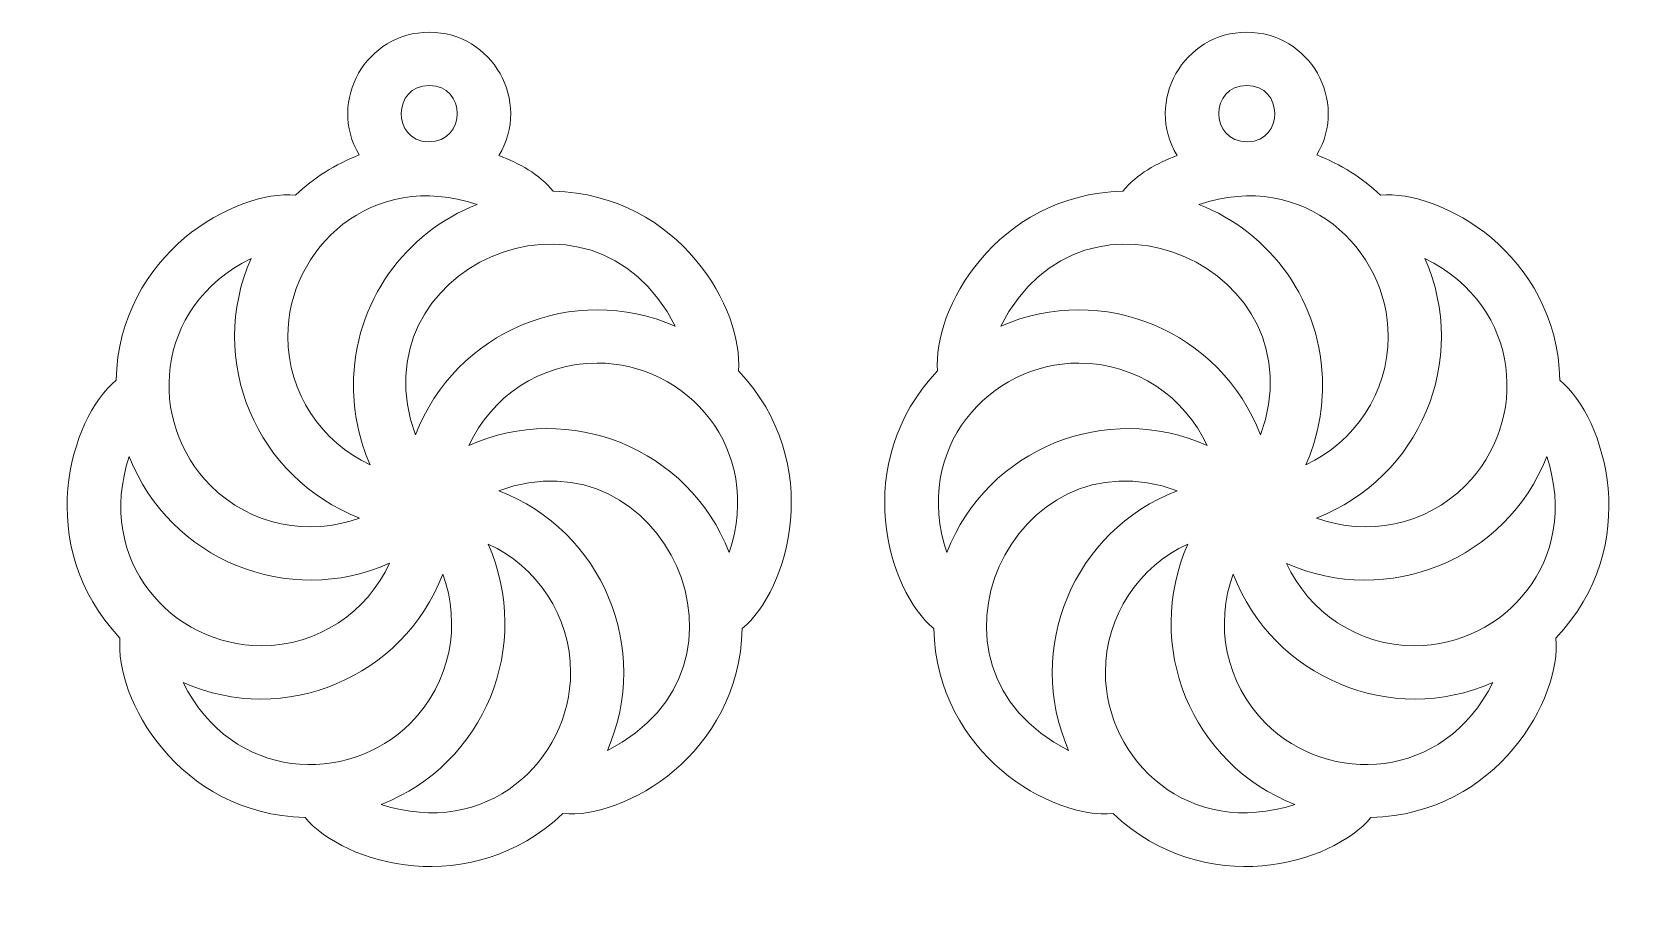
# Model space of a CAD drawing. Header units: inches. Extents: x 23 to 265, y 6 to 137.
import ezdxf

# ---------------------------------------------------------------- set-up
doc = ezdxf.new("R2010")
doc.units = ezdxf.units.IN
doc.header["$MEASUREMENT"] = 0
doc.layers.add('_U+0421_U+043B_U+043E_U+0439 1', color=7, linetype='Continuous')

msp = doc.modelspace()

# ---------------------------------------------------------------- linework, layer by layer
at = {"layer": '_U+0421_U+043B_U+043E_U+0439 1', "color": 1, "lineweight": 9, "true_color": 0xff0000}
for points, knots in [([(129.02, 85.95), (129.86, 94.98), (120.29, 112.46), (101.17, 112.97), (99.03, 115.54), (95.99, 117.22), (92.99, 118.32), (97.91, 126.48), (92, 136.88), (82.5, 136.88), (73.06, 136.88), (67.13, 126.57), (71.96, 118.42), (68.38, 117.03), (65.14, 114.97), (62.4, 112.37), (53.37, 113.22), (35.9, 103.64), (35.39, 84.53), (28.48, 78.79), (22.78, 59.72), (35.98, 45.76), (35.14, 36.76), (44.67, 19.29), (63.82, 18.76), (69.66, 11.72), (88.75, 6.24), (102.6, 19.35), (111.85, 18.48), (129.08, 28.26), (129.6, 47.18), (136.52, 52.91), (142.22, 72), (129.02, 85.95)], [0, 0, 0, 0, 1, 1, 1, 2, 2, 2, 3, 3, 3, 4, 4, 4, 5, 5, 5, 6, 6, 6, 7, 7, 7, 8, 8, 8, 9, 9, 9, 10, 10, 10, 11, 11, 11, 11]), ([(158.4, 47.18), (158.92, 28.26), (176.15, 18.48), (185.4, 19.35), (199.25, 6.24), (218.34, 11.72), (224.18, 18.76), (243.32, 19.29), (252.85, 36.76), (252.01, 45.76), (265.22, 59.72), (259.52, 78.79), (252.61, 84.53), (252.1, 103.64), (234.63, 113.22), (225.6, 112.37), (222.86, 114.97), (219.62, 117.03), (216.04, 118.42), (220.87, 126.57), (214.94, 136.88), (205.5, 136.88), (196, 136.88), (190.09, 126.48), (195.01, 118.32), (192.01, 117.22), (188.96, 115.54), (186.83, 112.97), (167.71, 112.46), (158.14, 94.99), (158.98, 85.95), (145.78, 72), (151.48, 52.91), (158.4, 47.18)], [0, 0, 0, 0, 1, 1, 1, 2, 2, 2, 3, 3, 3, 4, 4, 4, 5, 5, 5, 6, 6, 6, 7, 7, 7, 8, 8, 8, 9, 9, 9, 10, 10, 10, 11, 11, 11, 11]), ([(82.5, 128.88), (88.05, 128.88), (88.25, 120.42), (82.38, 120.39), (76.82, 120.54), (76.97, 128.88), (82.5, 128.88)], [0, 0, 0, 0, 1, 1, 1, 2, 2, 2, 2]), ([(205.62, 120.39), (199.75, 120.42), (199.95, 128.88), (205.5, 128.88), (211.03, 128.88), (211.18, 120.54), (205.62, 120.39)], [0, 0, 0, 0, 1, 1, 1, 2, 2, 2, 2]), ([(119.52, 92.65), (104.23, 99.39), (86.43, 91.9), (80.44, 76.32), (71.25, 101.12), (107.01, 117.52), (119.52, 92.65)], [0, 0, 0, 0, 1, 1, 1, 2, 2, 2, 2]), ([(207.56, 76.32), (201.57, 91.9), (183.77, 99.39), (168.48, 92.65), (180.99, 117.52), (216.75, 101.12), (207.56, 76.32)], [0, 0, 0, 0, 1, 1, 1, 2, 2, 2, 2]), ([(89.71, 110.99), (79, 106.81), (71.1, 96.35), (71.1, 83.72), (71.1, 79.56), (71.97, 75.52), (73.62, 71.83), (66.32, 75.2), (61.23, 82.57), (61.23, 91.12), (61.23, 104.33), (73.85, 116.28), (89.71, 110.99)], [0, 0, 0, 0, 1, 1, 1, 2, 2, 2, 3, 3, 3, 4, 4, 4, 4]), ([(226.77, 91.12), (226.77, 82.57), (221.68, 75.2), (214.38, 71.83), (216.03, 75.52), (216.9, 79.56), (216.9, 83.72), (216.9, 96.34), (209, 106.81), (198.29, 110.99), (214.15, 116.28), (226.77, 104.33), (226.77, 91.12)], [0, 0, 0, 0, 1, 1, 1, 2, 2, 2, 3, 3, 3, 4, 4, 4, 4]), ([(55.7, 102.87), (48.98, 87.59), (56.46, 69.8), (72.02, 63.81), (64.47, 61.02), (55.65, 62.63), (49.6, 68.69), (40.1, 78.18), (40.89, 95.49), (55.7, 102.87)], [0, 0, 0, 0, 1, 1, 1, 2, 2, 2, 3, 3, 3, 3]), ([(238.4, 68.69), (232.35, 62.63), (223.53, 61.02), (215.98, 63.81), (231.54, 69.8), (239.02, 87.59), (232.3, 102.87), (247.11, 95.49), (247.9, 78.18), (238.4, 68.69)], [0, 0, 0, 0, 1, 1, 1, 2, 2, 2, 3, 3, 3, 3]), ([(127.62, 58.63), (121.51, 74.35), (103.55, 81.45), (88.47, 74.74), (91.84, 82.04), (99.21, 87.12), (107.77, 87.12), (121.16, 87.12), (132.88, 74.32), (127.62, 58.63)], [0, 0, 0, 0, 1, 1, 1, 2, 2, 2, 3, 3, 3, 3]), ([(180.23, 87.12), (188.79, 87.12), (196.16, 82.04), (199.53, 74.74), (184.45, 81.45), (166.49, 74.35), (160.38, 58.63), (155.12, 74.32), (166.84, 87.12), (180.23, 87.12)], [0, 0, 0, 0, 1, 1, 1, 2, 2, 2, 3, 3, 3, 3]), ([(109.3, 28.84), (116.03, 44.13), (108.54, 61.93), (92.97, 67.91), (117.61, 77.06), (134.28, 41.41), (109.3, 28.84)], [0, 0, 0, 0, 1, 1, 1, 2, 2, 2, 2]), ([(195.03, 67.91), (179.46, 61.93), (171.97, 44.13), (178.7, 28.84), (153.72, 41.41), (170.39, 77.06), (195.03, 67.91)], [0, 0, 0, 0, 1, 1, 1, 2, 2, 2, 2]), ([(37.37, 73.06), (43.45, 57.49), (61.32, 50.24), (76.54, 57), (73.17, 49.69), (65.79, 44.59), (57.23, 44.59), (43.88, 44.59), (32.13, 57.35), (37.37, 73.06)], [0, 0, 0, 0, 1, 1, 1, 2, 2, 2, 3, 3, 3, 3]), ([(230.77, 44.59), (222.21, 44.59), (214.83, 49.69), (211.46, 56.99), (226.68, 50.24), (244.55, 57.49), (250.63, 73.06), (255.87, 57.35), (244.12, 44.59), (230.77, 44.59)], [0, 0, 0, 0, 1, 1, 1, 2, 2, 2, 3, 3, 3, 3]), ([(75.27, 20.73), (90.88, 26.79), (98.12, 44.69), (91.36, 59.9), (98.67, 56.53), (103.77, 49.15), (103.77, 40.59), (103.77, 27.26), (91.07, 15.51), (75.27, 20.73)], [0, 0, 0, 0, 1, 1, 1, 2, 2, 2, 3, 3, 3, 3]), ([(184.23, 40.59), (184.23, 49.15), (189.33, 56.53), (196.64, 59.9), (189.88, 44.69), (197.13, 26.79), (212.73, 20.73), (196.93, 15.51), (184.23, 27.26), (184.23, 40.59)], [0, 0, 0, 0, 1, 1, 1, 2, 2, 2, 3, 3, 3, 3]), ([(45.48, 39.06), (60.77, 32.33), (78.56, 39.81), (84.55, 55.38), (87.34, 47.83), (85.73, 39.01), (79.67, 32.95), (70.21, 23.48), (52.86, 24.25), (45.48, 39.06)], [0, 0, 0, 0, 1, 1, 1, 2, 2, 2, 3, 3, 3, 3]), ([(208.33, 32.95), (202.27, 39.01), (200.66, 47.83), (203.45, 55.38), (209.44, 39.81), (227.23, 32.33), (242.52, 39.06), (235.14, 24.25), (217.79, 23.48), (208.33, 32.95)], [0, 0, 0, 0, 1, 1, 1, 2, 2, 2, 3, 3, 3, 3])]:
    msp.add_open_spline(points, degree=3, knots=knots, dxfattribs=at)

doc.saveas('drawing.dxf')
